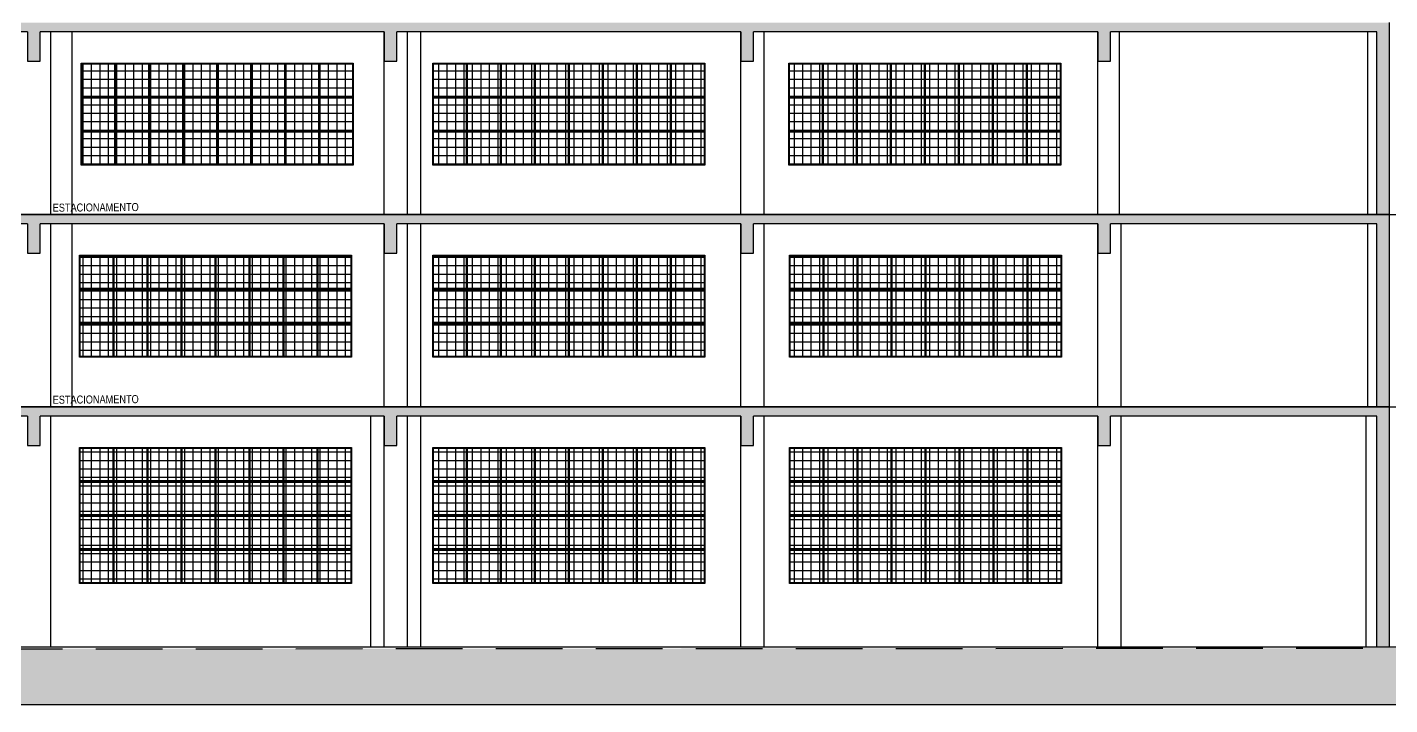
# Model space of a CAD drawing. Header units: metres. Extents: x -9086 to -7768, y 20 to 184.
# Drawn here: x -9042.47 to -9022.04, y 20.33 to 30.49 of the extents above; entities that cross this region are included whole.
import ezdxf
from ezdxf.enums import TextEntityAlignment as Align

# ---------------------------------------------------------------- set-up
doc = ezdxf.new("R2010")
doc.units = ezdxf.units.M
doc.linetypes.add('DASHEDX2', pattern=[1.5, 1, -0.5])
for name, color, linetype in [('ARQ-ALV ACAB', 4, 'Continuous'), ('ARQ-AUX', 7, 'Continuous'), ('ARQ-AUX1', 1, 'Continuous'), ('ARQ-CAX', 1, 'Continuous'), ('ARQ-DIM EMBASAM', 2, 'Continuous'), ('ARQ-PRJ', 7, 'DASHEDX2'), ('ARQ-TXT', 2, 'Continuous'), ('ES-CORTE', 2, 'Continuous')]:
    doc.layers.add(name, color=color, linetype=linetype)
doc.styles.add('Adesa', font='ARIALN.TTF')

# ---------------------------------------------------------------- blocks, each defined once
blk = doc.blocks.new('V NEOREX 18')
at = {"layer": 'ARQ-AUX'}
h = blk.add_hatch(dxfattribs=at)
h.set_pattern_fill('NET', color=256, scale=0.04)
h.set_pattern_definition([(0, (0.255, 0.5), (0, 0.127), []), (90, (0.255, 0.5), (-0.127, 8e-18), [])])
h.paths.add_polyline_path([(0.01, 0.5), (0.01, 0.01), (0.5, 0.01), (0.5, 0.5)])
for points in [[(0, 0.51), (0.51, 0.51), (0.51, 0), (0, 0)], [(0.01, 0.5), (0.5, 0.5), (0.5, 0.01), (0.01, 0.01)]]:
    blk.add_lwpolyline(points, close=True, dxfattribs=at)
blk = doc.blocks.new('CT AA 1 ANDAR')
at = {"layer": 'ES-CORTE'}
h = blk.add_hatch(color=8, dxfattribs=at)
h.dxf.hatch_style = 1
h.paths.add_polyline_path([(-26.101, 3.6), (-31.555, 3.6), (-31.555, 3.46), (-26.101, 3.46)])
h.paths.add_polyline_path([(-31.775, 3.6), (-31.965, 3.6), (-31.965, 3.02), (-31.775, 3.02)])
h.paths.add_polyline_path([(-31.555, 0), (-31.555, 3.6), (-31.745, 3.6), (-31.745, 3.48), (-31.745, 0)])
h.paths.add_polyline_path([(-26.101, 3.6), (-26.101, 3.02), (-25.911, 3.02), (-25.911, 3.46), (-20.651, 3.46), (-20.651, 3.02), (-20.461, 3.02), (-20.461, 3.46), (-15.301, 3.46), (-15.301, 3.02), (-15.111, 3.02), (-15.111, 3.46), (-9.951, 3.46), (-9.951, 3.02), (-9.761, 3.02), (-9.761, 3.46), (-4.601, 3.46), (-4.601, 3.02), (-4.411, 3.02), (-4.411, 3.46), (-0.415, 3.46), (-0.415, 0), (-0.225, 0), (-0.225, 3.6)])
at = {"layer": 'ARQ-AUX'}
for p, q in [((-15.501, 0), (-15.501, 3.46)), ((-14.751, 0), (-14.751, 3.46))]:
    blk.add_line(p, q, dxfattribs=at)
at = {"layer": 'ARQ-AUX1'}
for p, q in [((-20.301, 0), (-20.301, 3.46)), ((-15.301, 0), (-15.301, 3.46)), ((-15.301, 0), (-15.301, 3.46)), ((-14.951, 0), (-14.951, 3.46)), ((-14.951, 0), (-14.951, 3.46)), ((-9.951, 0), (-9.951, 3.46)), ((-9.951, 0), (-9.951, 3.46)), ((-9.601, 0), (-9.601, 3.46)), ((-9.601, 0), (-9.601, 3.46)), ((-4.601, 0), (-4.601, 3.46)), ((-4.601, 0), (-4.601, 3.46)), ((-4.251, 0), (-4.251, 3.46)), ((-4.251, 0), (-4.251, 3.46)), ((-0.576, 0, 0), (-0.576, 3.46, 0)), ((-0.576, 0, 0), (-0.576, 3.46, 0))]:
    blk.add_line(p, q, dxfattribs=at)
at = {"layer": 'ES-CORTE'}
for p, q in [((-0.225, 3.6, 0), (-31.555, 3.6, 0)), ((-0.225, 3.6, 0), (-26.101, 3.6, 0)), ((-0.225, 0, 0), (-0.225, 3.6, 0)), ((-0.225, 0, 0), (-0.225, 3.6, 0)), ((-20.651, 3.46), (-25.911, 3.46)), ((-20.651, 3.46), (-25.911, 3.46)), ((-15.301, 3.46), (-20.461, 3.46)), ((-15.301, 3.46), (-20.461, 3.46)), ((-9.951, 3.46), (-15.111, 3.46)), ((-9.951, 3.46), (-15.111, 3.46)), ((-4.601, 3.46), (-9.761, 3.46)), ((-4.601, 3.46), (-9.761, 3.46)), ((-0.415, 3.46, 0), (-4.411, 3.46)), ((-0.415, 3.46, 0), (-4.411, 3.46)), ((-0.415, 0, 0), (-0.415, 3.46, 0)), ((-0.415, 0, 0), (-0.415, 3.46, 0)), ((-41.797, 0), (40.794, 0)), ((-41.797, 0), (40.794, 0))]:
    blk.add_line(p, q, dxfattribs=at)
for points in [[(-20.651, 3.46), (-20.651, 3.02), (-20.461, 3.02), (-20.461, 3.46)], [(-20.651, 3.46), (-20.651, 3.02), (-20.461, 3.02), (-20.461, 3.46)], [(-15.301, 3.46), (-15.301, 3.02), (-15.111, 3.02), (-15.111, 3.46)], [(-15.301, 3.46), (-15.301, 3.02), (-15.111, 3.02), (-15.111, 3.46)], [(-9.951, 3.46), (-9.951, 3.02), (-9.761, 3.02), (-9.761, 3.46)], [(-9.951, 3.46), (-9.951, 3.02), (-9.761, 3.02), (-9.761, 3.46)], [(-4.601, 3.46), (-4.601, 3.02), (-4.411, 3.02), (-4.411, 3.46)], [(-4.601, 3.46), (-4.601, 3.02), (-4.411, 3.02), (-4.411, 3.46)]]:
    blk.add_lwpolyline(points, dxfattribs=at)
at = {"layer": 'ARQ-AUX1'}
for p in [(-19.871, 2.48, 0), (-19.871, 2.48, 0), (-19.361, 2.48, 0), (-19.361, 2.48, 0), (-18.851, 2.48, 0), (-18.851, 2.48, 0), (-18.341, 2.48, 0), (-18.341, 2.48, 0), (-17.831, 2.48, 0), (-17.831, 2.48, 0), (-17.321, 2.48), (-17.321, 2.48), (-16.811, 2.48), (-16.811, 2.48), (-16.301, 2.48), (-16.301, 2.48), (-14.572, 2.48), (-14.572, 2.48), (-14.062, 2.48), (-14.062, 2.48), (-13.552, 2.48), (-13.552, 2.48), (-13.042, 2.48), (-13.042, 2.48), (-12.532, 2.48), (-12.532, 2.48), (-12.022, 2.48), (-12.022, 2.48), (-11.512, 2.48), (-11.512, 2.48), (-11.002, 2.48), (-11.002, 2.48), (-9.222, 2.48), (-9.222, 2.48), (-8.712, 2.48), (-8.712, 2.48), (-8.202, 2.48), (-8.202, 2.48), (-7.692, 2.48), (-7.692, 2.48), (-7.182, 2.48), (-7.182, 2.48), (-6.672, 2.48), (-6.672, 2.48), (-6.162, 2.48), (-6.162, 2.48), (-5.652, 2.48), (-5.652, 2.48), (-19.871, 1.97, 0), (-19.871, 1.97, 0), (-19.361, 1.97, 0), (-19.361, 1.97, 0), (-18.851, 1.97, 0), (-18.851, 1.97, 0), (-18.341, 1.97, 0), (-18.341, 1.97, 0), (-17.831, 1.97, 0), (-17.831, 1.97, 0), (-17.321, 1.97), (-17.321, 1.97), (-16.811, 1.97), (-16.811, 1.97), (-16.301, 1.97), (-16.301, 1.97), (-14.572, 1.97), (-14.572, 1.97), (-14.062, 1.97), (-14.062, 1.97), (-13.552, 1.97), (-13.552, 1.97), (-13.042, 1.97), (-13.042, 1.97), (-12.532, 1.97), (-12.532, 1.97), (-12.022, 1.97), (-12.022, 1.97), (-11.512, 1.97), (-11.512, 1.97), (-11.002, 1.97), (-11.002, 1.97), (-9.222, 1.97), (-9.222, 1.97), (-8.712, 1.97), (-8.712, 1.97), (-8.202, 1.97), (-8.202, 1.97), (-7.692, 1.97), (-7.692, 1.97), (-7.182, 1.97), (-7.182, 1.97), (-6.672, 1.97), (-6.672, 1.97), (-6.162, 1.97), (-6.162, 1.97), (-5.652, 1.97), (-5.652, 1.97), (-19.871, 1.46, 0), (-19.871, 1.46, 0), (-19.361, 1.46, 0), (-19.361, 1.46, 0), (-18.851, 1.46, 0), (-18.851, 1.46, 0), (-18.341, 1.46, 0), (-18.341, 1.46, 0), (-17.831, 1.46, 0), (-17.831, 1.46, 0), (-17.321, 1.46), (-17.321, 1.46), (-16.811, 1.46), (-16.811, 1.46), (-16.301, 1.46), (-16.301, 1.46), (-14.572, 1.46), (-14.572, 1.46), (-14.062, 1.46), (-14.062, 1.46), (-13.552, 1.46), (-13.552, 1.46), (-13.042, 1.46), (-13.042, 1.46), (-12.532, 1.46), (-12.532, 1.46), (-12.022, 1.46), (-12.022, 1.46), (-11.512, 1.46), (-11.512, 1.46), (-11.002, 1.46), (-11.002, 1.46), (-9.222, 1.46), (-9.222, 1.46), (-8.712, 1.46), (-8.712, 1.46), (-8.202, 1.46), (-8.202, 1.46), (-7.692, 1.46), (-7.692, 1.46), (-7.182, 1.46), (-7.182, 1.46), (-6.672, 1.46), (-6.672, 1.46), (-6.162, 1.46), (-6.162, 1.46), (-5.652, 1.46), (-5.652, 1.46), (-19.871, 0.95, 0), (-19.871, 0.95, 0), (-19.361, 0.95, 0), (-19.361, 0.95, 0), (-18.851, 0.95, 0), (-18.851, 0.95, 0), (-18.341, 0.95, 0), (-18.341, 0.95, 0), (-17.831, 0.95, 0), (-17.831, 0.95, 0), (-17.321, 0.95, 0), (-17.321, 0.95, 0), (-16.811, 0.95, 0), (-16.811, 0.95, 0), (-16.301, 0.95, 0), (-16.301, 0.95, 0), (-14.572, 0.95), (-14.572, 0.95), (-14.062, 0.95), (-14.062, 0.95), (-13.552, 0.95), (-13.552, 0.95), (-13.042, 0.95), (-13.042, 0.95), (-12.532, 0.95), (-12.532, 0.95), (-12.022, 0.95), (-12.022, 0.95), (-11.512, 0.95), (-11.512, 0.95), (-11.002, 0.95), (-11.002, 0.95), (-9.222, 0.95), (-9.222, 0.95), (-8.712, 0.95), (-8.712, 0.95), (-8.202, 0.95), (-8.202, 0.95), (-7.692, 0.95), (-7.692, 0.95), (-7.182, 0.95), (-7.182, 0.95), (-6.672, 0.95), (-6.672, 0.95), (-6.162, 0.95), (-6.162, 0.95), (-5.652, 0.95), (-5.652, 0.95)]:
    blk.add_blockref('V NEOREX 18', p, dxfattribs=at)
blk = doc.blocks.new('CT AA 2 ANDAR')
at = {"layer": 'ES-CORTE'}
h = blk.add_hatch(color=8, dxfattribs=at)
h.dxf.hatch_style = 1
h.paths.add_polyline_path([(-4.4108, 3.2749), (-0.4154, 3.2749), (-0.4154, 0.5349), (-0.2254, 0.5349), (-0.2254, 3.4149), (-31.7453, 3.4149), (-31.7453, 3.2749), (-31.7453, 0.5349), (-31.5553, 0.5349), (-31.5553, 3.2749), (-26.1008, 3.2749), (-26.1008, 2.8349), (-25.9108, 2.8349), (-25.9108, 3.2749), (-20.6508, 3.2749), (-20.6508, 2.8349), (-20.4608, 2.8349), (-20.4608, 3.2749), (-15.3008, 3.2749), (-15.3008, 2.8349), (-15.1108, 2.8349), (-15.1108, 3.2749), (-9.9508, 3.2749), (-9.9508, 2.8349), (-9.7608, 2.8349), (-9.7608, 3.2749), (-4.6008, 3.2749), (-4.6008, 2.835), (-4.4108, 2.8348)])
at = {"layer": 'ARQ-AUX'}
for p, q in [((-19.9808, 0.5349), (-19.9808, 3.2749)), ((-14.7508, 0.5349, 0), (-14.7508, 3.2749, 0))]:
    blk.add_line(p, q, dxfattribs=at)
at = {"layer": 'ARQ-AUX1'}
for p, q in [((-20.3008, 0.5349), (-20.3008, 3.2749)), ((-15.3008, 0.5349), (-15.3008, 3.2749)), ((-14.9508, 0.5349), (-14.9508, 3.2749)), ((-9.9508, 0.5349), (-9.9508, 3.2749)), ((-9.6008, 0.5349), (-9.6008, 3.2749)), ((-4.6008, 0.5349), (-4.6008, 3.2749)), ((-4.2508, 0.5349), (-4.2508, 3.2749)), ((-0.5508, 0.5349), (-0.5508, 3.2749))]:
    blk.add_line(p, q, dxfattribs=at)
at = {"layer": 'ES-CORTE'}
for p, q in [((-0.2254, 3.4149, 0), (-31.7453, 3.4149)), ((-20.6508, 3.2749), (-25.9108, 3.2749)), ((-15.3008, 3.2749), (-20.4608, 3.2749)), ((-9.9508, 3.2749), (-15.1108, 3.2749)), ((-4.6008, 3.2749), (-9.7608, 3.2749)), ((-0.4154, 3.2749, 0), (-4.4108, 3.2749)), ((-0.4154, 0.5349, 0), (-0.4154, 3.2749, 0)), ((-0.2254, 0.5349, 0), (-0.2254, 3.4149, 0)), ((-26.1008, 0.5349, 0), (1.6062, 0.5349, 0))]:
    blk.add_line(p, q, dxfattribs=at)
for points in [[(-20.6508, 3.2749), (-20.6508, 2.8349), (-20.4608, 2.8349), (-20.4608, 3.2749)], [(-15.3008, 3.2749), (-15.3008, 2.8349), (-15.1108, 2.8349), (-15.1108, 3.2749)], [(-9.9508, 3.2749), (-9.9508, 2.8349), (-9.7608, 2.8349), (-9.7608, 3.2749)], [(-4.6008, 3.2749), (-4.6008, 2.8349), (-4.4108, 2.8349), (-4.4108, 3.2749)]]:
    blk.add_lwpolyline(points, dxfattribs=at)
at = {"layer": 'ARQ-AUX1'}
for p in [(-19.8708, 2.2956, 0), (-19.3608, 2.2956, 0), (-18.8508, 2.2956, 0), (-18.3408, 2.2956, 0), (-17.8308, 2.2956, 0), (-17.3208, 2.2956, 0), (-16.8108, 2.2956, 0), (-16.3008, 2.2956, 0), (-14.5715, 2.2956), (-14.0615, 2.2956), (-13.5515, 2.2956), (-13.0415, 2.2956), (-12.5315, 2.2956), (-12.0215, 2.2956), (-11.5115, 2.2956), (-11.0015, 2.2956), (-9.2215, 2.2956), (-8.7115, 2.2956), (-8.2015, 2.2956), (-7.6915, 2.2956), (-7.1815, 2.2956), (-6.6715, 2.2956), (-6.1615, 2.2956), (-5.6515, 2.2956), (-19.8708, 1.7856, 0), (-19.3608, 1.7856, 0), (-18.8508, 1.7856, 0), (-18.3408, 1.7856, 0), (-17.8308, 1.7856, 0), (-17.3208, 1.7856, 0), (-16.8108, 1.7856, 0), (-16.3008, 1.7856, 0), (-14.5715, 1.7856), (-14.0615, 1.7856), (-13.5515, 1.7856), (-13.0415, 1.7856), (-12.5315, 1.7856), (-12.0215, 1.7856), (-11.5115, 1.7856), (-11.0015, 1.7856), (-9.2215, 1.7856), (-8.7115, 1.7856), (-8.2015, 1.7856), (-7.6915, 1.7856), (-7.1815, 1.7856), (-6.6715, 1.7856), (-6.1615, 1.7856), (-5.6515, 1.7856), (-19.8708, 1.2756, 0), (-19.3608, 1.2756, 0), (-18.8508, 1.2756, 0), (-18.3408, 1.2756, 0), (-17.8308, 1.2756, 0), (-17.3208, 1.2756, 0), (-16.8108, 1.2756, 0), (-16.3008, 1.2756, 0), (-14.5715, 1.2756), (-14.0615, 1.2756), (-13.5515, 1.2756), (-13.0415, 1.2756), (-12.5315, 1.2756), (-12.0215, 1.2756), (-11.5115, 1.2756), (-11.0015, 1.2756), (-9.2215, 1.2756), (-8.7115, 1.2756), (-8.2015, 1.2756), (-7.6915, 1.2756), (-7.1815, 1.2756), (-6.6715, 1.2756), (-6.1615, 1.2756), (-5.6515, 1.2756)]:
    blk.add_blockref('V NEOREX 18', p, dxfattribs=at)
blk = doc.blocks.new('CT AA 3 ANDAR')
at = {"layer": 'ES-CORTE'}
h = blk.add_hatch(color=8, dxfattribs=at)
h.dxf.hatch_style = 1
h.paths.add_polyline_path([(-31.745, 2.88), (-31.745, 0), (-31.555, 0), (-31.555, 2.74), (-26.101, 2.74), (-26.101, 2.3), (-25.911, 2.3), (-25.911, 2.74), (-20.651, 2.74), (-20.651, 2.3), (-20.461, 2.3), (-20.461, 2.74), (-15.301, 2.74), (-15.301, 2.3), (-15.111, 2.3), (-15.111, 2.74), (-9.951, 2.74), (-9.951, 2.3), (-9.935, 2.3), (-9.761, 2.3), (-9.761, 2.74), (-4.601, 2.74), (-4.601, 2.3), (-4.411, 2.3), (-4.411, 2.74), (-0.415, 2.74), (-0.415, 0), (-0.225, 0), (-0.225, 2.88)])
at = {"layer": 'ARQ-AUX'}
for p, q in [((-19.981, 0, 0), (-19.981, 2.74, 0)), ((-14.751, 0, 0), (-14.751, 2.74, 0))]:
    blk.add_line(p, q, dxfattribs=at)
at = {"layer": 'ARQ-AUX1'}
for p, q in [((-20.301, 0, 0), (-20.301, 2.74, 0)), ((-15.301, 0), (-15.301, 2.74)), ((-14.951, 0), (-14.951, 2.74)), ((-9.951, 0), (-9.951, 2.74)), ((-9.601, 0), (-9.601, 2.74)), ((-4.601, 0), (-4.601, 2.74)), ((-4.276, 0, 0), (-4.276, 2.74, 0)), ((-0.551, 0, 0), (-0.551, 2.74, 0))]:
    blk.add_line(p, q, dxfattribs=at)
at = {"layer": 'ES-CORTE'}
for p, q in [((-0.225, 0, 0), (-0.225, 2.88, 0)), ((-20.651, 2.74), (-25.911, 2.74)), ((-15.301, 2.74), (-20.461, 2.74)), ((-9.951, 2.74), (-15.111, 2.74)), ((-4.601, 2.74), (-9.761, 2.74)), ((-0.415, 2.74, 0), (-4.411, 2.74)), ((-0.415, 0, 0), (-0.415, 2.74, 0)), ((-31.745, 0), (1.894, 0, 0))]:
    blk.add_line(p, q, dxfattribs=at)
for points in [[(-20.651, 2.74), (-20.651, 2.3), (-20.461, 2.3), (-20.461, 2.74)], [(-15.301, 2.74), (-15.301, 2.3), (-15.111, 2.3), (-15.111, 2.74)], [(-9.951, 2.74), (-9.951, 2.3), (-9.761, 2.3), (-9.761, 2.74)], [(-4.601, 2.74), (-4.601, 2.3), (-4.411, 2.3), (-4.411, 2.74)]]:
    blk.add_lwpolyline(points, dxfattribs=at)
at = {"layer": 'ARQ-AUX1'}
for p in [(-19.848, 1.761, 0), (-19.338, 1.761, 0), (-18.828, 1.761, 0), (-18.318, 1.761, 0), (-17.808, 1.761, 0), (-17.298, 1.761, 0), (-16.788, 1.761, 0), (-16.278, 1.761, 0), (-14.572, 1.761), (-14.062, 1.761), (-13.552, 1.761), (-13.042, 1.761), (-12.532, 1.761), (-12.022, 1.761), (-11.512, 1.761), (-11.002, 1.761), (-9.232, 1.761), (-8.722, 1.761), (-8.212, 1.761), (-7.702, 1.761), (-7.192, 1.761), (-6.682, 1.761), (-6.172, 1.761), (-5.662, 1.761), (-19.848, 1.251, 0), (-19.338, 1.251, 0), (-18.828, 1.251, 0), (-18.318, 1.251, 0), (-17.808, 1.251, 0), (-17.298, 1.251, 0), (-16.788, 1.251, 0), (-16.278, 1.251, 0), (-14.572, 1.251), (-14.062, 1.251), (-13.552, 1.251), (-13.042, 1.251), (-12.532, 1.251), (-12.022, 1.251), (-11.512, 1.251), (-11.002, 1.251), (-9.232, 1.251), (-8.722, 1.251), (-8.212, 1.251), (-7.702, 1.251), (-7.192, 1.251), (-6.682, 1.251), (-6.172, 1.251), (-5.662, 1.251), (-19.848, 0.741, 0), (-19.338, 0.741, 0), (-18.828, 0.741, 0), (-18.318, 0.741, 0), (-17.808, 0.741, 0), (-17.298, 0.741, 0), (-16.788, 0.741, 0), (-16.278, 0.741, 0), (-14.572, 0.741), (-14.062, 0.741), (-13.552, 0.741), (-13.042, 0.741), (-12.532, 0.741), (-12.022, 0.741), (-11.512, 0.741), (-11.002, 0.741), (-9.232, 0.741), (-8.722, 0.741), (-8.212, 0.741), (-7.702, 0.741), (-7.192, 0.741), (-6.682, 0.741), (-6.172, 0.741), (-5.662, 0.741)]:
    blk.add_blockref('V NEOREX 18', p, dxfattribs=at)
blk = doc.blocks.new('CTE ELEV')
at = {"layer": 'ARQ-AUX'}
h = blk.add_hatch(dxfattribs=at)
h.set_pattern_fill('EARTH', color=8, scale=0.1)
edge = h.paths.add_edge_path()
edge.add_line((-8985.5736, 21.1977), (-9063.4352, 21.158))
edge.add_line((-9063.4352, 21.158), (-9063.4352, 21.1579))
edge.add_line((-9063.4352, 21.1579), (-9063.6252, 21.1579))
edge.add_line((-9063.6252, 21.1579), (-9084.9452, 21.147))
edge.add_line((-9084.9452, 21.147), (-9084.9452, 20.997))
edge.add_arc((-9085.6952, 19.4053), 1.7595, 64.76999, 98.16848)
edge.add_line((-9085.9452, 21.147), (-9085.9452, 20.3302))
edge.add_line((-9085.9452, 20.3302), (-8979.5671, 20.3302))
edge.add_line((-8979.5671, 20.3302), (-8979.5671, 21.2))
edge.add_line((-8979.5671, 21.2), (-8981.0249, 21.2))
edge.add_line((-8981.0249, 21.2), (-8981.0269, 21.1988))
edge.add_line((-8981.0269, 21.1988), (-8985.5756, 21.1988))
edge.add_line((-8985.5756, 21.1988), (-8985.5736, 21.1977))
blk.add_lwpolyline([(-8979.5671, 21.2), (-8979.5671, 20.3302), (-9085.9452, 20.3302), (-9085.9452, 21.147)], dxfattribs=at)
at = {"layer": 'ARQ-PRJ'}
blk.add_lwpolyline([(-9084.9452, 21.147), (-8981.0249, 21.2)], dxfattribs=at)
blk.add_blockref('CT AA 3 ANDAR', (-9021.819, 27.68))
at = {"layer": 'ARQ-ALV ACAB'}
blk.add_blockref('CT AA 2 ANDAR', (-9021.819, 24.2651), dxfattribs=at)
at = {"layer": 'ARQ-CAX'}
blk.add_blockref('CT AA 1 ANDAR', (-9021.819, 21.2), dxfattribs=at)
at = {"layer": 'ARQ-TXT', "style": 'Adesa'}
for p in [(-9041.4474, 27.7288, -0.0353), (-9041.4474, 24.8488, -0.0353)]:
    blk.add_text('ESTACIONAMENTO', height=0.12, rotation=0.43868, dxfattribs=at).set_placement(p, align=Align.CENTER)

msp = doc.modelspace()

# ---------------------------------------------------------------- block references
at = {"layer": 'ARQ-DIM EMBASAM'}
msp.add_blockref('CTE ELEV', (0, 0), dxfattribs=at)

doc.saveas('drawing.dxf')
